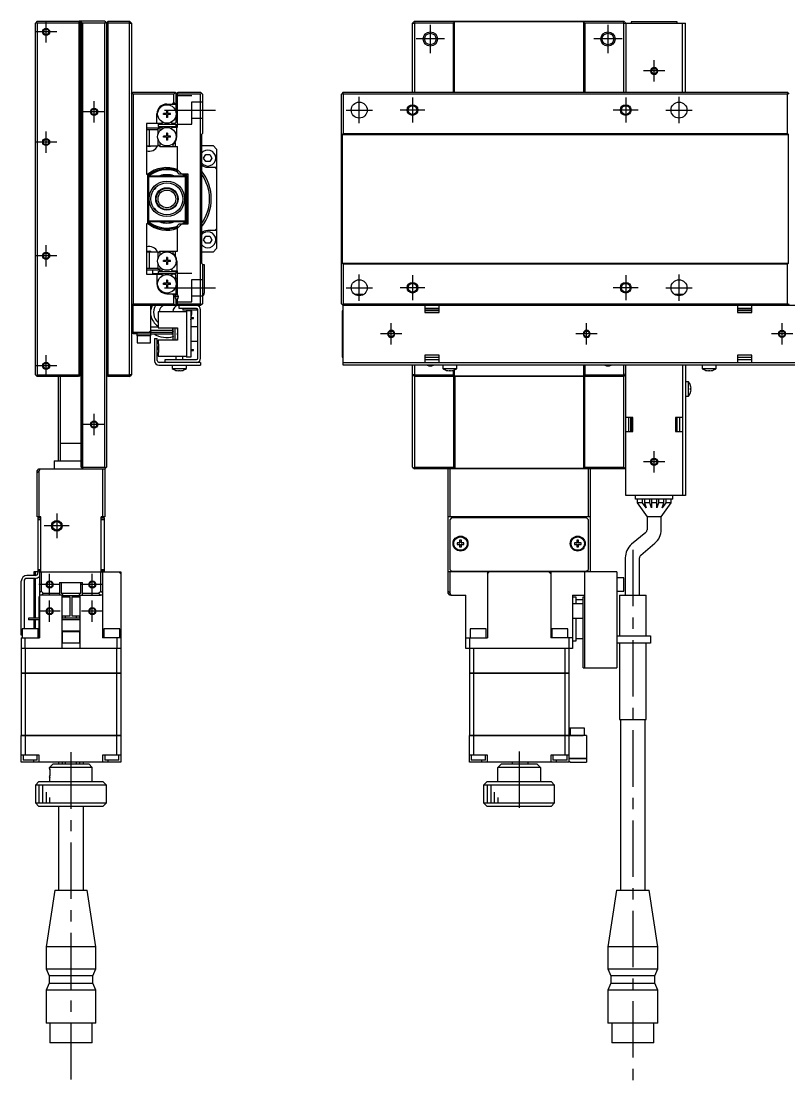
# Model space of a CAD drawing. Extents: x 0 to 793, y -8 to 461.
# Drawn here: x 408.1 to 624.2, y 79.2 to 378 of the extents above; entities that cross this region are included whole.
import ezdxf

# ---------------------------------------------------------------- set-up
doc = ezdxf.new("R2010")
doc.units = 0
doc.header["$LTSCALE"] = 0.5
doc.linetypes.add('CENTER', pattern=[50.8, 31.75, -6.35, 6.35, -6.35])
doc.linetypes.add('DASHED', pattern=[19.05, 12.7, -6.35])
for name, color, linetype in [('MSM_CENTER', 1, 'CENTER'), ('MSM_CONTINUOUS', 7, 'CONTINUOUS'), ('MSM_DASHED', 4, 'DASHED'), ('MSM_NARROW', 5, 'CONTINUOUS')]:
    doc.layers.add(name, color=color, linetype=linetype)

msp = doc.modelspace()

# ---------------------------------------------------------------- linework, layer by layer
at = {"layer": 'MSM_CENTER'}
for p, q in [((415.11, 372), (415.11, 378)), ((523.26, 377), (523.26, 369)), ((573.26, 377), (573.26, 369)), ((418.11, 375), (412.11, 375)), ((527.26, 373), (519.26, 373)), ((577.26, 373), (569.26, 373)), ((586.26, 361), (586.26, 367)), ((589.26, 364), (583.26, 364)), ((503.26, 349.3), (503.26, 356.7)), ((518.26, 356.5), (518.26, 349.5)), ((578.26, 356.5), (578.26, 349.5)), ((593.26, 349.3), (593.26, 356.7)), ((428.61, 349.5), (428.61, 355.5)), ((448.47, 353), (462.79, 353)), ((499.56, 353), (506.96, 353)), ((521.76, 353), (514.76, 353)), ((581.76, 353), (574.76, 353)), ((589.56, 353), (596.96, 353)), ((431.61, 352.5), (425.61, 352.5)), ((415.11, 341), (415.11, 347)), ((418.11, 344), (412.11, 344)), ((415.11, 309), (415.11, 315)), ((418.11, 312), (412.11, 312)), ((503.26, 299.3), (503.26, 306.7)), ((518.26, 306.5), (518.26, 299.5)), ((578.26, 306.5), (578.26, 299.5)), ((593.26, 299.3), (593.26, 306.7)), ((448.47, 303), (462.79, 303)), ((499.56, 303), (506.96, 303)), ((521.76, 303), (514.76, 303)), ((581.76, 303), (574.76, 303)), ((589.56, 303), (596.96, 303)), ((512.26, 287), (512.26, 293)), ((567.26, 287), (567.26, 293)), ((622.26, 287), (622.26, 293)), ((515.26, 290), (509.26, 290)), ((570.26, 290), (564.26, 290)), ((625.26, 290), (619.26, 290)), ((415.11, 278), (415.11, 284)), ((418.11, 281), (412.11, 281)), ((428.61, 261.5), (428.61, 267.5)), ((431.61, 264.5), (425.61, 264.5)), ((586.26, 251), (586.26, 257)), ((589.26, 254), (583.26, 254)), ((418.11, 239.5), (418.11, 232.5)), ((421.61, 236), (414.61, 236)), ((580.26, 229.25), (580.26, 79.25)), ((416.11, 216.5), (416.11, 222.5)), ((428.11, 216.5), (428.11, 222.5)), ((419.11, 219.5), (413.11, 219.5)), ((431.11, 219.5), (425.11, 219.5)), ((416.11, 209), (416.11, 215)), ((428.11, 209), (428.11, 215)), ((419.11, 212), (413.11, 212)), ((431.11, 212), (425.11, 212)), ((422.11, 172.25), (422.11, 79.25)), ((548.26, 172.5), (548.26, 154.5))]:
    msp.add_line(p, q, dxfattribs=at)
at = {"layer": 'MSM_CONTINUOUS'}
for p, q in [((412.61, 378), (412.11, 377.5)), ((412.11, 278.5), (412.11, 377.5)), ((412.61, 377.5), (412.36, 377.75)), ((412.61, 378), (424.11, 378)), ((412.61, 377.5), (412.61, 278.5)), ((424.41, 377.5), (412.61, 377.5)), ((424.11, 378), (424.51, 377.6)), ((424.21, 377.9), (424.41, 377.9)), ((424.31, 377.9), (424.41, 378)), ((431.61, 378), (424.41, 378)), ((424.51, 377.6), (424.41, 377.5)), ((424.41, 278.5), (424.41, 377.5)), ((424.51, 377.6), (424.61, 377.5)), ((424.61, 377.5), (424.61, 278.5)), ((424.61, 376.6), (424.91, 376.6)), ((424.71, 376.9), (424.71, 377.6)), ((424.91, 376.6), (424.91, 378)), ((425.11, 252.4), (425.11, 378)), ((425.31, 377.5), (425.11, 377.7)), ((425.31, 377.5), (425.31, 252.5)), ((431.61, 377.5), (425.31, 377.5)), ((431.61, 378), (432.11, 377.5)), ((431.86, 377.75), (431.61, 377.5)), ((431.61, 252.5), (431.61, 377.5)), ((432.61, 378), (432.11, 377.5)), ((438.61, 377.5), (432.11, 377.5)), ((432.11, 377.5), (432.11, 252.5)), ((432.61, 278), (432.61, 378)), ((432.61, 378), (438.61, 378)), ((438.61, 278), (438.61, 378)), ((439.11, 377.5), (438.61, 378)), ((439.11, 377.29), (438.61, 377.5)), ((439.11, 377.5), (439.11, 278.5)), ((518.26, 377.5), (518.76, 378)), ((518.26, 358), (518.26, 377.5)), ((518.76, 377.29), (518.26, 377.5)), ((518.96, 377.5), (518.76, 378)), ((518.76, 378), (577.76, 378)), ((518.96, 377.5), (518.76, 377.29)), ((518.76, 377.29), (518.76, 358)), ((529.81, 377.5), (518.96, 377.5)), ((529.81, 377.5), (530.11, 377.8)), ((529.81, 358), (529.81, 377.5)), ((530.11, 358), (530.11, 377.8)), ((566.41, 377.8), (530.11, 377.8)), ((566.41, 377.8), (566.41, 358)), ((566.41, 377.8), (566.71, 377.5)), ((566.71, 377.5), (566.71, 358)), ((577.55, 377.5), (566.71, 377.5)), ((577.76, 378), (577.55, 377.5)), ((577.76, 377.29), (577.55, 377.5)), ((577.76, 378), (578.26, 377.5)), ((578.26, 377.5), (577.76, 377.29)), ((577.76, 358), (577.76, 377.29)), ((578.26, 377.5), (578.26, 358)), ((578.26, 377.5), (595.06, 377.5)), ((579.76, 377.8), (579.76, 377.5)), ((592.76, 377.8), (579.76, 377.8)), ((592.76, 377.5), (592.76, 377.8)), ((594.26, 358), (594.26, 377.5)), ((595.06, 358), (595.06, 377.5)), ((439.11, 357.5), (439.61, 358)), ((439.61, 357.5), (439.36, 357.75)), ((439.61, 358), (451.41, 358)), ((439.61, 357.5), (439.61, 298.5)), ((451.11, 357.5), (439.61, 357.5)), ((451.51, 357.9), (451.11, 357.5)), ((451.11, 355.2), (451.11, 357.5)), ((451.41, 358), (451.61, 357.8)), ((451.61, 357.8), (451.61, 352.61)), ((452.11, 357.8), (452.31, 358)), ((452.11, 348.2), (452.11, 357.8)), ((458.61, 357.5), (452.11, 357.5)), ((452.31, 358), (458.61, 358)), ((458.61, 358), (459.11, 357.5)), ((458.86, 357.75), (458.61, 357.5)), ((458.61, 298.5), (458.61, 357.5)), ((459.11, 357.5), (459.11, 346.4)), ((498.76, 358), (498.26, 357.5)), ((498.26, 298.5), (498.26, 357.5)), ((498.51, 357.75), (498.76, 357.5)), ((498.76, 358), (623.76, 358)), ((623.76, 357.5), (498.76, 357.5)), ((498.76, 357.5), (498.76, 346.4)), ((624.26, 357.5), (623.76, 358)), ((623.76, 357.5), (624.01, 357.75)), ((623.76, 346.4), (623.76, 357.5)), ((449.25, 352.9), (448.96, 352.9)), ((448.96, 352.9), (448.96, 352.1)), ((449.11, 354.7), (451.61, 354.7)), ((449.25, 352.9), (449.25, 352.1)), ((451.11, 355.2), (450.61, 354.7)), ((451.46, 354.7), (451.11, 355.2)), ((446.31, 349.2), (446.31, 351.9)), ((447.78, 349.58), (447.56, 349.2)), ((448.9, 352.04), (448.11, 352.04)), ((448.11, 351.75), (448.11, 352.04)), ((448.9, 351.75), (448.11, 351.75)), ((448.64, 352.04), (448.64, 351.75)), ((449.25, 352.37), (448.96, 352.37)), ((448.96, 351.69), (448.96, 350.9)), ((448.96, 351.43), (449.25, 351.43)), ((449.25, 350.9), (448.96, 350.9)), ((449.25, 351.69), (449.25, 350.9)), ((450.11, 352.04), (449.31, 352.04)), ((450.11, 351.75), (449.31, 351.75)), ((449.58, 352.04), (449.58, 351.75)), ((450.11, 351.75), (450.11, 352.04)), ((451.61, 351.19), (451.61, 349.5)), ((447.56, 349.2), (443.41, 349.2)), ((443.41, 349.2), (443.41, 335)), ((443.41, 348), (446.91, 348)), ((446.61, 347.45), (443.41, 347.45)), ((444.11, 347.45), (444.11, 342.95)), ((446.61, 349), (446.61, 348.4)), ((446.61, 349), (451.61, 349)), ((446.61, 348.4), (451.61, 348.4)), ((447.11, 348.2), (446.61, 347.7)), ((446.61, 346.21), (446.61, 347.7)), ((447.11, 348.2), (447.11, 347.16)), ((447.11, 348.2), (447.56, 348.2)), ((447.56, 348.2), (447.64, 348.06)), ((447.67, 348), (447.68, 348)), ((450.44, 347.82), (450.65, 348.2)), ((450.53, 348), (450.54, 348)), ((450.65, 349.2), (450.57, 349.34)), ((451.31, 349.2), (450.65, 349.2)), ((450.65, 348.2), (452.11, 348.2)), ((451.31, 349.2), (451.61, 349.5)), ((451.61, 349), (451.61, 348.4)), ((451.91, 345.5), (451.91, 348.2)), ((446.61, 342.95), (446.61, 344.79)), ((447.11, 343.84), (447.11, 342.7)), ((448.9, 345.64), (448.11, 345.64)), ((448.11, 345.35), (448.11, 345.64)), ((448.9, 345.35), (448.11, 345.35)), ((448.64, 345.64), (448.64, 345.35)), ((449.25, 346.5), (448.96, 346.5)), ((448.96, 346.5), (448.96, 345.7)), ((449.25, 345.97), (448.96, 345.97)), ((448.96, 345.29), (448.96, 344.5)), ((448.96, 345.03), (449.25, 345.03)), ((449.25, 344.5), (448.96, 344.5)), ((449.25, 346.5), (449.25, 345.7)), ((449.25, 345.29), (449.25, 344.5)), ((450.11, 345.64), (449.31, 345.64)), ((450.11, 345.35), (449.31, 345.35)), ((449.58, 345.64), (449.58, 345.35)), ((450.11, 345.35), (450.11, 345.64)), ((451.41, 343.9), (451.41, 342.7)), ((458.81, 346.1), (459.11, 346.4)), ((458.81, 346.1), (458.81, 309.9)), ((498.46, 346.1), (498.76, 346.4)), ((498.46, 346.1), (624.06, 346.1)), ((498.46, 346.1), (498.46, 309.9)), ((498.76, 346.4), (623.76, 346.4)), ((623.76, 346.4), (624.06, 346.1)), ((624.06, 309.9), (624.06, 346.1)), ((443.41, 342.95), (446.61, 342.95)), ((446.61, 343.2), (447.11, 342.7)), ((447.11, 342.7), (452.11, 342.7)), ((450.91, 342.7), (450.91, 343.36)), ((452.11, 335.5), (452.11, 342.7)), ((458.81, 343), (462.11, 343)), ((463.11, 342), (462.11, 343)), ((463.11, 342), (463.11, 314)), ((459.45, 339.5), (460.03, 340.5)), ((460.03, 338.5), (459.45, 339.5)), ((460.03, 340.5), (461.19, 340.5)), ((461.19, 338.5), (460.03, 338.5)), ((461.19, 340.5), (461.76, 339.5)), ((461.76, 339.5), (461.19, 338.5)), ((443.41, 335), (443.61, 335)), ((443.61, 335), (443.61, 321)), ((452.11, 336.21), (453.32, 335)), ((452.61, 335), (452.11, 335.5)), ((455.11, 335), (452.61, 335)), ((455.11, 321), (455.11, 335)), ((460.61, 336.9), (463.11, 336.9)), ((462.61, 336.9), (463.11, 336.4)), ((443.61, 333.7), (443.91, 334)), ((444.11, 334.2), (443.91, 334)), ((443.91, 334), (443.91, 322)), ((444.11, 334.2), (444.41, 334.5)), ((454.11, 334.2), (444.11, 334.2)), ((444.41, 334.5), (453.81, 334.5)), ((453.81, 334.5), (454.11, 334.2)), ((454.31, 334), (454.11, 334.2)), ((454.31, 322), (454.31, 334)), ((454.31, 334), (454.61, 333.7)), ((454.61, 333.7), (454.61, 322.3)), ((445.55, 330.75), (445.68, 330.75)), ((445.68, 330.75), (445.91, 330.97)), ((445.68, 330.75), (445.68, 330.92)), ((445.91, 331.16), (445.91, 330.97)), ((445.68, 325.25), (445.55, 325.25)), ((445.68, 325.08), (445.68, 325.25)), ((445.91, 325.02), (445.68, 325.25)), ((445.91, 325.02), (445.91, 324.84)), ((443.61, 321), (443.41, 321)), ((443.41, 321), (443.41, 306.8)), ((443.91, 322), (443.61, 322.3)), ((443.91, 322), (444.11, 321.8)), ((444.11, 321.8), (454.11, 321.8)), ((444.41, 321.5), (444.11, 321.8)), ((453.81, 321.5), (444.41, 321.5)), ((453.32, 321), (452.11, 319.79)), ((452.11, 320.5), (452.61, 321)), ((452.11, 313.3), (452.11, 320.5)), ((452.61, 321), (455.11, 321)), ((454.11, 321.8), (453.81, 321.5)), ((454.11, 321.8), (454.31, 322)), ((454.61, 322.3), (454.31, 322)), ((459.45, 316.5), (460.03, 317.5)), ((460.03, 317.5), (461.19, 317.5)), ((463.11, 319.1), (460.61, 319.1)), ((461.19, 317.5), (461.76, 316.5)), ((463.11, 319.6), (462.61, 319.1)), ((460.03, 315.5), (459.45, 316.5)), ((461.19, 315.5), (460.03, 315.5)), ((461.76, 316.5), (461.19, 315.5)), ((462.11, 313), (463.11, 314)), ((446.61, 313.05), (443.41, 313.05)), ((444.11, 313.05), (444.11, 308.55)), ((447.11, 313.3), (446.61, 312.8)), ((446.61, 311.21), (446.61, 313.05)), ((447.11, 313.3), (447.11, 312.16)), ((447.11, 313.3), (452.11, 313.3)), ((449.25, 311.5), (448.96, 311.5)), ((448.96, 311.5), (448.96, 310.7)), ((449.25, 310.97), (448.96, 310.97)), ((449.25, 311.5), (449.25, 310.7)), ((450.91, 312.64), (450.91, 313.3)), ((451.41, 313.3), (451.41, 312.1)), ((462.11, 313), (458.81, 313)), ((443.41, 308.55), (446.61, 308.55)), ((443.41, 308), (446.91, 308)), ((445.11, 306.8), (445.11, 308)), ((446.61, 308.3), (446.61, 309.79)), ((446.61, 308.3), (447.11, 307.8)), ((447.11, 308.84), (447.11, 307.8)), ((447.11, 307.8), (447.11, 307.6)), ((447.11, 307.8), (447.56, 307.8)), ((447.64, 307.94), (447.56, 307.8)), ((447.67, 308), (447.68, 308)), ((448.9, 310.64), (448.11, 310.64)), ((448.11, 310.35), (448.11, 310.64)), ((448.9, 310.35), (448.11, 310.35)), ((448.64, 310.64), (448.64, 310.35)), ((448.96, 310.29), (448.96, 309.5)), ((448.96, 310.03), (449.25, 310.03)), ((449.25, 309.5), (448.96, 309.5)), ((449.25, 310.29), (449.25, 309.5)), ((450.11, 310.64), (449.31, 310.64)), ((450.11, 310.35), (449.31, 310.35)), ((449.58, 310.64), (449.58, 310.35)), ((450.11, 310.35), (450.11, 310.64)), ((450.65, 307.8), (450.44, 308.18)), ((450.53, 308), (450.53, 308)), ((450.53, 308), (450.54, 308)), ((450.65, 307.8), (452.11, 307.8)), ((451.03, 307.6), (451.03, 307.8)), ((451.91, 310.5), (451.91, 307.8)), ((452.11, 301.06), (452.11, 307.8)), ((459.11, 309.6), (458.81, 309.9)), ((459.11, 309.6), (459.11, 298.5)), ((459.11, 309.5), (459.61, 309.5)), ((459.61, 309.5), (459.61, 301.5)), ((498.46, 309.9), (624.06, 309.9)), ((498.76, 309.6), (498.46, 309.9)), ((498.76, 309.6), (498.76, 298.5)), ((623.76, 309.6), (498.76, 309.6)), ((624.06, 309.9), (623.76, 309.6)), ((623.76, 298.5), (623.76, 309.6)), ((443.41, 306.8), (447.56, 306.8)), ((446.68, 306.92), (445.11, 306.92)), ((446.31, 306.8), (446.31, 304.1)), ((446.61, 307.6), (446.61, 307)), ((446.61, 307.6), (451.61, 307.6)), ((446.61, 307), (451.61, 307)), ((446.81, 307), (446.75, 306.95)), ((447.56, 306.8), (447.78, 306.42)), ((449.25, 305.1), (448.96, 305.1)), ((448.96, 305.1), (448.96, 304.3)), ((449.25, 305.1), (449.25, 304.3)), ((450.53, 306.6), (450.53, 306.58)), ((450.57, 306.66), (450.65, 306.8)), ((451.31, 306.8), (450.65, 306.8)), ((451.03, 306.8), (451.03, 307)), ((451.61, 306.5), (451.31, 306.8)), ((451.61, 307.6), (451.61, 307)), ((451.61, 304.81), (451.61, 306.5)), ((452.11, 305.6), (451.61, 305.6)), ((452.11, 305.1), (451.61, 305.1)), ((448.9, 304.24), (448.11, 304.24)), ((448.11, 303.95), (448.11, 304.24)), ((448.9, 303.95), (448.11, 303.95)), ((448.64, 304.24), (448.64, 303.95)), ((449.25, 304.57), (448.96, 304.57)), ((448.96, 303.89), (448.96, 303.1)), ((448.96, 303.63), (449.25, 303.63)), ((449.25, 303.1), (448.96, 303.1)), ((449.25, 303.89), (449.25, 303.1)), ((450.11, 304.24), (449.31, 304.24)), ((450.11, 303.95), (449.31, 303.95)), ((449.58, 304.24), (449.58, 303.95)), ((450.11, 303.95), (450.11, 304.24)), ((451.61, 303.39), (451.61, 301.06)), ((452.11, 302), (451.61, 302)), ((449.11, 301.3), (451.61, 301.3)), ((450.61, 301.3), (451.11, 300.8)), ((451.11, 300.8), (451.46, 301.3)), ((451.11, 298.5), (451.11, 300.8)), ((451.36, 300.5), (452.35, 300.5)), ((451.56, 301), (452.16, 301)), ((451.61, 299.74), (451.61, 298.2)), ((452.11, 298.2), (452.11, 299.74)), ((504.4, 301.06), (502.12, 301.06)), ((594.4, 301.06), (592.12, 301.06)), ((439.61, 298), (439.11, 298.5)), ((439.36, 298.25), (439.61, 298.5)), ((439.61, 298.5), (451.11, 298.5)), ((439.61, 290), (439.61, 298)), ((451.41, 298), (439.61, 298)), ((444.61, 289.5), (444.61, 298)), ((454.61, 296.25), (446.61, 296.25)), ((446.61, 296.25), (446.61, 291.75)), ((451.11, 298.5), (451.51, 298.1)), ((451.51, 298.1), (451.41, 298)), ((451.51, 298.1), (451.61, 298.2)), ((452.18, 298.13), (451.54, 298.13)), ((452.11, 298.5), (458.61, 298.5)), ((452.31, 298), (452.11, 298.2)), ((458.61, 298), (452.31, 298)), ((452.61, 297.2), (452.61, 298)), ((457.41, 297.2), (452.61, 297.2)), ((453.61, 297.2), (453.61, 296.7)), ((457.61, 296.7), (453.61, 296.7)), ((455.81, 296.5), (454.61, 296.5)), ((454.61, 296.5), (454.61, 283.5)), ((455.81, 296.5), (455.81, 283.5)), ((457.61, 296.7), (457.61, 297.15)), ((457.81, 283.2), (457.81, 296.8)), ((458.61, 298.5), (458.86, 298.25)), ((459.11, 298.5), (458.61, 298)), ((458.61, 283.2), (458.61, 296.8)), ((498.26, 298.5), (498.76, 298)), ((498.76, 296.5), (498.46, 296.5)), ((498.46, 296.5), (498.46, 283.5)), ((498.76, 298.5), (498.51, 298.25)), ((498.76, 298.5), (623.76, 298.5)), ((498.76, 281.2), (498.76, 298)), ((631.76, 298), (498.76, 298)), ((521.76, 298), (521.76, 296)), ((525.76, 297.2), (521.76, 297.2)), ((525.76, 296.7), (521.76, 296.7)), ((525.76, 296.5), (521.76, 296.5)), ((521.76, 296), (525.76, 296)), ((525.76, 296), (525.76, 298)), ((609.76, 298), (609.76, 296)), ((613.76, 297.2), (609.76, 297.2)), ((613.76, 296.7), (609.76, 296.7)), ((613.76, 296.5), (609.76, 296.5)), ((609.76, 296), (613.76, 296)), ((613.76, 296), (613.76, 298)), ((624.01, 298.25), (623.76, 298.5)), ((623.76, 298), (624.26, 298.5)), ((455.81, 294.62), (456.61, 294.62)), ((455.81, 294.37), (456.61, 294.37)), ((456.61, 294.37), (456.61, 294.62)), ((439.61, 290.5), (450.61, 290.5)), ((440.61, 290), (439.61, 290)), ((440.61, 290.5), (440.61, 289.5)), ((440.61, 290), (450.61, 290)), ((444.61, 291), (444.11, 290.5)), ((444.61, 292), (446.61, 292)), ((450.76, 291), (444.61, 291)), ((446.61, 291.75), (452.11, 291.75)), ((450.61, 290.5), (450.61, 290)), ((450.76, 290), (450.76, 291.75)), ((450.91, 288.25), (450.91, 291.75)), ((451.41, 288.25), (451.41, 291.75)), ((452.11, 291.75), (452.11, 288.25)), ((457.81, 292), (455.81, 292)), ((444.61, 289.5), (440.61, 289.5)), ((440.71, 289.5), (440.71, 287.5)), ((440.71, 287.5), (444.51, 287.5)), ((444.51, 287.5), (444.51, 289.5)), ((445.61, 288.7), (446.41, 288.7)), ((445.61, 288.7), (445.61, 282.4)), ((446.41, 282.5), (446.41, 288.7)), ((452.11, 288.25), (446.61, 288.25)), ((446.61, 288.25), (446.61, 287.25)), ((446.61, 287.25), (446.71, 287.25)), ((446.71, 287.25), (446.71, 284.75)), ((455.81, 288), (457.81, 288)), ((446.61, 286.45), (446.61, 285.55)), ((446.71, 286.45), (446.61, 286.45)), ((446.71, 286.07), (446.61, 286.07)), ((446.71, 285.92), (446.61, 285.92)), ((446.71, 285.55), (446.61, 285.55)), ((446.61, 284.75), (446.71, 284.75)), ((446.61, 284.75), (446.61, 283.75)), ((455.81, 285.62), (456.61, 285.62)), ((455.81, 285.37), (456.61, 285.37)), ((456.61, 285.37), (456.61, 285.62)), ((525.76, 284), (521.76, 284)), ((521.76, 284), (521.76, 282)), ((525.76, 282), (525.76, 284)), ((613.76, 284), (609.76, 284)), ((609.76, 284), (609.76, 282)), ((613.76, 282), (613.76, 284)), ((446.61, 283.75), (454.61, 283.75)), ((446.81, 281.2), (458.61, 281.2)), ((458.61, 282), (446.91, 282)), ((448.61, 282), (448.61, 282.8)), ((448.61, 282.8), (457.41, 282.8)), ((450.61, 281.2), (450.61, 280.3)), ((451.61, 283.75), (451.61, 282.8)), ((453.61, 282.8), (453.61, 283.75)), ((455.81, 283.5), (454.61, 283.5)), ((454.61, 280.3), (454.61, 281.2)), ((458.61, 282), (458.61, 281.2)), ((498.46, 283.5), (498.76, 283.5)), ((498.76, 282), (631.76, 282)), ((631.76, 281.2), (498.76, 281.2)), ((518.26, 252.5), (518.26, 281.2)), ((518.76, 281.2), (518.76, 278.71)), ((521.76, 283.5), (525.76, 283.5)), ((521.76, 282.8), (525.76, 282.8)), ((526.76, 281.2), (526.76, 280.3)), ((530.76, 280.3), (530.76, 281.2)), ((566.41, 281.2), (566.41, 278.2)), ((566.71, 281.2), (566.71, 278.5)), ((577.76, 278.71), (577.76, 281.2)), ((578.26, 244.5), (578.26, 281.2)), ((594.26, 281.2), (594.26, 244.5)), ((595.06, 281.2), (595.06, 244.5)), ((599.76, 281.2), (599.76, 280.3)), ((603.76, 280.3), (603.76, 281.2)), ((609.76, 283.5), (613.76, 283.5)), ((609.76, 282.8), (613.76, 282.8)), ((412.11, 278.5), (412.61, 278)), ((412.36, 278.25), (412.61, 278.5)), ((412.61, 278.5), (424.41, 278.5)), ((424.11, 278), (412.61, 278)), ((418.61, 254.3), (418.61, 278)), ((419.11, 278), (419.11, 254.3)), ((424.51, 278.4), (424.11, 278)), ((424.41, 278.1), (424.21, 278.1)), ((424.41, 278.5), (424.51, 278.4)), ((424.61, 278.5), (424.51, 278.4)), ((424.61, 279.4), (425.01, 279.4)), ((424.71, 278.4), (424.71, 279.1)), ((425.01, 252.5), (425.01, 279.4)), ((432.11, 278.5), (438.61, 278.5)), ((432.11, 278.5), (432.61, 278)), ((438.61, 278), (432.61, 278)), ((438.61, 278.5), (439.11, 278.71)), ((438.61, 278), (439.11, 278.5)), ((450.61, 280.3), (454.61, 280.3)), ((451.66, 279.74), (451.68, 279.74)), ((452.41, 279.74), (452.81, 279.74)), ((452.41, 279.61), (452.41, 279.74)), ((452.81, 279.74), (452.81, 279.61)), ((453.54, 279.74), (453.56, 279.74)), ((518.26, 278.5), (518.76, 278.71)), ((518.76, 278), (518.26, 278.5)), ((518.76, 278.71), (518.96, 278.5)), ((518.76, 278), (518.96, 278.5)), ((577.76, 278), (518.76, 278)), ((518.76, 278), (518.76, 252.5)), ((518.96, 278.5), (529.81, 278.5)), ((526.76, 280.3), (530.76, 280.3)), ((527.81, 279.74), (527.83, 279.74)), ((528.56, 279.74), (528.96, 279.74)), ((528.56, 279.61), (528.56, 279.74)), ((528.96, 279.74), (528.96, 279.61)), ((529.69, 279.74), (529.71, 279.74)), ((529.81, 278.5), (529.81, 279.78)), ((530.11, 278.2), (529.81, 278.5)), ((529.86, 252.5), (529.86, 278)), ((530.11, 278.2), (530.11, 279.9)), ((530.11, 278.2), (566.41, 278.2)), ((530.16, 278), (530.16, 252.2)), ((566.36, 278), (566.36, 252.2)), ((566.71, 278.5), (566.41, 278.2)), ((566.66, 278), (566.66, 252.5)), ((566.71, 278.5), (577.55, 278.5)), ((577.55, 278.5), (577.76, 278.71)), ((577.55, 278.5), (577.76, 278)), ((578.26, 278.5), (577.76, 278.71)), ((578.26, 278.5), (577.76, 278)), ((577.76, 252.5), (577.76, 278)), ((599.76, 280.3), (603.76, 280.3)), ((600.81, 279.74), (600.83, 279.74)), ((601.56, 279.74), (601.96, 279.74)), ((601.56, 279.61), (601.56, 279.74)), ((601.96, 279.74), (601.96, 279.61)), ((602.69, 279.74), (602.71, 279.74)), ((595.96, 276.5), (595.06, 276.5)), ((595.96, 272.5), (595.96, 276.5)), ((596.51, 275.43), (596.51, 275.45)), ((595.06, 272.5), (595.96, 272.5)), ((596.51, 274.7), (596.64, 274.7)), ((596.51, 274.3), (596.51, 274.7)), ((596.64, 274.3), (596.51, 274.3)), ((596.51, 273.55), (596.51, 273.57)), ((580.26, 266.5), (578.26, 266.5)), ((579.06, 266.5), (579.06, 262.5)), ((579.56, 266.5), (579.56, 262.5)), ((579.76, 266.5), (579.76, 262.5)), ((580.26, 262.5), (580.26, 266.5)), ((594.26, 266.5), (592.26, 266.5)), ((592.26, 266.5), (592.26, 262.5)), ((592.76, 262.5), (592.76, 266.5)), ((593.46, 262.5), (593.46, 266.5)), ((578.26, 262.5), (580.26, 262.5)), ((592.26, 262.5), (594.26, 262.5)), ((419.11, 259.3), (425.01, 259.3)), ((417.36, 254.3), (425.01, 254.3)), ((417.36, 254.3), (417.36, 252)), ((412.61, 251.5), (413.11, 252)), ((412.61, 238.5), (412.61, 251.5)), ((413.11, 251.39), (412.61, 250.89)), ((413.41, 252), (413.11, 251.39)), ((413.11, 252), (431.61, 252)), ((413.11, 251.39), (413.11, 238.5)), ((425.01, 252.5), (425.16, 252.35)), ((425.16, 252.35), (425.31, 252.5)), ((425.16, 252.35), (425.51, 252)), ((425.31, 252.5), (431.61, 252.5)), ((431.11, 238.5), (431.11, 252)), ((431.61, 252.5), (431.86, 252.25)), ((432.11, 252.5), (431.61, 252)), ((431.61, 252), (431.61, 238.5)), ((518.26, 252.5), (518.76, 252)), ((518.51, 252.25), (518.76, 252.5)), ((518.76, 252.5), (529.86, 252.5)), ((577.76, 252), (518.76, 252)), ((528.26, 217), (528.26, 252)), ((528.76, 252), (528.76, 238.5)), ((530.16, 252.2), (529.86, 252.5)), ((530.16, 252.2), (566.36, 252.2)), ((566.66, 252.5), (566.36, 252.2)), ((566.66, 252.5), (577.76, 252.5)), ((567.76, 238.5), (567.76, 252)), ((568.26, 252), (568.26, 223)), ((577.76, 252.5), (578.01, 252.25)), ((577.76, 252), (578.26, 252.5)), ((595.06, 244.5), (578.26, 244.5)), ((581.01, 243.5), (581.01, 244.5)), ((591.51, 243.5), (581.01, 243.5)), ((581.51, 243.5), (581.51, 242.5)), ((583.01, 242.5), (581.51, 242.5)), ((581.51, 242.5), (584.26, 238.5)), ((583.01, 242.5), (583.01, 243.5)), ((584.01, 241.05), (583.01, 242.5)), ((583.51, 243.5), (583.51, 242.5)), ((585.01, 242.5), (583.51, 242.5)), ((583.51, 242.5), (584.01, 241.05)), ((585.01, 242.5), (585.01, 243.5)), ((585.51, 241.05), (585.01, 242.5)), ((585.51, 243.5), (585.51, 241.05)), ((587.01, 242.5), (585.51, 242.5)), ((587.01, 241.05), (587.01, 243.5)), ((587.51, 242.5), (587.01, 241.05)), ((587.51, 243.5), (587.51, 242.5)), ((589.01, 242.5), (587.51, 242.5)), ((588.26, 238.5), (591.01, 242.5)), ((588.51, 241.05), (589.01, 242.5)), ((589.51, 242.5), (588.51, 241.05)), ((589.01, 242.5), (589.01, 243.5)), ((589.51, 243.5), (589.51, 242.5)), ((591.01, 242.5), (589.51, 242.5)), ((591.01, 242.5), (591.01, 243.5)), ((591.51, 243.5), (591.51, 244.5)), ((413.61, 238.5), (412.61, 238.5)), ((412.81, 238.2), (413.61, 238.2)), ((412.81, 238.2), (412.81, 222.8)), ((413.61, 237.7), (412.81, 237.7)), ((413.61, 223), (413.61, 238.5)), ((431.61, 238.5), (430.61, 238.5)), ((430.61, 223), (430.61, 238.5)), ((430.61, 238.2), (431.41, 238.2)), ((431.41, 237.7), (430.61, 237.7)), ((431.41, 238.2), (431.41, 223.2)), ((568.26, 238.5), (528.26, 238.5)), ((529.26, 238.2), (528.76, 237.7)), ((528.76, 237.7), (528.76, 223.7)), ((567.26, 238.2), (529.26, 238.2)), ((534.01, 238.5), (534.01, 238.2)), ((534.51, 238.5), (534.51, 238.2)), ((540.01, 238.2), (540.01, 238.5)), ((543.46, 238.5), (543.26, 238.3)), ((553.26, 238.3), (543.26, 238.3)), ((543.26, 238.3), (543.26, 238.2)), ((553.26, 238.3), (553.06, 238.5)), ((553.26, 238.2), (553.26, 238.3)), ((556.51, 238.5), (556.51, 238.2)), ((562.01, 238.2), (562.01, 238.5)), ((562.51, 238.2), (562.51, 238.5)), ((567.76, 237.7), (567.26, 238.2)), ((567.76, 223.7), (567.76, 237.7)), ((588.26, 238.5), (584.26, 238.5)), ((584.26, 238.5), (584.26, 234.9)), ((588.26, 234.9), (588.26, 238.5)), ((583.9, 234.13), (579.92, 230.79)), ((531.52, 231.24), (530.84, 231.24)), ((530.84, 230.76), (531.52, 230.76)), ((531.52, 231.92), (531.52, 231.24)), ((531.52, 230.76), (531.52, 230.08)), ((532, 231.24), (532, 231.92)), ((532.68, 231.24), (532, 231.24)), ((532, 230.76), (532.68, 230.76)), ((532, 230.08), (532, 230.76)), ((564.52, 231.24), (563.84, 231.24)), ((563.84, 230.76), (564.52, 230.76)), ((564.52, 231.92), (564.52, 231.24)), ((564.52, 230.76), (564.52, 230.08)), ((565, 231.24), (565, 231.92)), ((565.68, 231.24), (565, 231.24)), ((565, 230.76), (565.68, 230.76)), ((565, 230.08), (565, 230.76)), ((582.49, 227.72), (586.47, 231.07)), ((578.13, 226.96), (578.13, 216.5)), ((582.13, 216.5), (582.13, 226.96)), ((412.01, 222), (409.71, 222)), ((412.01, 221.2), (409.71, 221.2)), ((411.61, 223), (411.61, 222)), ((412.81, 223), (411.61, 223)), ((411.61, 221.2), (411.61, 210)), ((412.11, 222.01), (412.11, 223)), ((412.11, 210), (412.11, 221.2)), ((412.81, 223.7), (413.61, 223.7)), ((413.61, 223.2), (412.81, 223.2)), ((413.21, 223), (413.61, 223)), ((413.21, 223), (413.21, 204.5)), ((413.61, 223), (436.11, 223)), ((413.71, 223), (413.71, 217.61)), ((430.51, 217.61), (430.51, 223)), ((430.61, 223.7), (431.41, 223.7)), ((431.41, 223.2), (430.61, 223.2)), ((431.01, 223), (431.01, 216.5)), ((435.61, 223), (436.11, 222.5)), ((436.11, 223), (436.11, 194.51)), ((575.76, 223), (528.26, 223)), ((528.76, 223.7), (529.26, 223.2)), ((528.76, 223), (528.76, 217.11)), ((529.26, 223.2), (567.26, 223.2)), ((534.01, 223.2), (534.01, 223)), ((538.26, 223.2), (538.26, 223)), ((539.26, 223.2), (539.26, 223)), ((539.36, 223), (539.36, 204.5)), ((539.36, 222.5), (539.86, 223)), ((540.76, 223.2), (540.76, 223)), ((555.76, 223), (555.76, 223.2)), ((556.66, 223), (557.16, 222.5)), ((557.16, 223), (557.16, 204.5)), ((557.26, 223.2), (557.26, 223)), ((558.26, 223), (558.26, 223.2)), ((562.51, 223), (562.51, 223.2)), ((566.76, 196), (566.76, 223)), ((567.26, 223.2), (567.76, 223.7)), ((575.76, 223), (575.76, 196)), ((577.76, 221.4), (575.76, 221.4)), ((577.76, 217.6), (577.76, 221.4)), ((408.11, 205.2), (408.11, 220.4)), ((408.91, 220.4), (408.91, 207)), ((418.86, 220), (425.36, 220)), ((418.86, 220), (418.86, 216.5)), ((419.36, 220), (419.36, 217)), ((424.86, 217), (424.86, 220)), ((425.36, 216.5), (425.36, 220)), ((413.11, 216), (413.11, 210)), ((413.21, 216), (413.11, 216)), ((413.21, 217.11), (413.71, 217.61)), ((413.82, 216.5), (413.21, 216.5)), ((413.71, 217.61), (414.32, 217)), ((414.32, 217), (413.82, 216.5)), ((419.62, 216.5), (413.82, 216.5)), ((414.32, 217), (418.86, 217)), ((419.36, 217), (424.86, 217)), ((419.51, 216.5), (419.51, 201.5)), ((419.51, 216.4), (424.71, 216.4)), ((419.61, 216), (419.51, 216)), ((421.86, 215.9), (419.51, 215.9)), ((419.61, 216.4), (419.61, 215.9)), ((419.83, 217), (419.62, 216.5)), ((420.61, 215.9), (420.61, 216.4)), ((421.86, 210.7), (421.86, 215.9)), ((422.36, 215.9), (422.36, 210.7)), ((424.71, 215.9), (422.36, 215.9)), ((423.61, 216.4), (423.61, 215.9)), ((424.6, 216.5), (424.39, 217)), ((424.6, 216.5), (430.4, 216.5)), ((424.61, 215.9), (424.61, 216.4)), ((424.71, 216), (424.61, 216)), ((424.71, 201.5), (424.71, 216.5)), ((425.36, 217), (429.9, 217)), ((429.9, 217), (430.51, 217.61)), ((430.4, 216.5), (429.9, 217)), ((431.01, 216.5), (430.4, 216.5)), ((430.51, 217.61), (431.01, 217.11)), ((431.01, 216.5), (431.01, 204.5)), ((528.26, 217.61), (528.76, 217.11)), ((528.76, 216.5), (528.26, 217)), ((528.76, 217.11), (529.06, 216.5)), ((529.06, 216.5), (528.76, 216.5)), ((529.06, 216.5), (533.26, 216.5)), ((533.26, 201.5), (533.26, 216.5)), ((563.26, 216.5), (563.26, 201.5)), ((563.26, 216.5), (566.76, 216.5)), ((563.26, 216), (564.26, 216)), ((564.26, 216), (564.26, 214)), ((564.26, 215.25), (566.26, 215.25)), ((566.26, 196), (566.26, 216)), ((566.26, 216), (566.76, 216)), ((575.76, 217.6), (577.76, 217.6)), ((576.51, 216.5), (584.01, 216.5)), ((576.51, 216.5), (576.51, 205)), ((584.01, 205), (584.01, 216.5)), ((566.26, 214), (563.26, 214)), ((413.21, 210), (410.11, 210)), ((410.11, 210), (410.11, 209.5)), ((413.21, 209.5), (410.11, 209.5)), ((411.61, 209.5), (411.61, 207)), ((412.11, 207), (412.11, 209.5)), ((413.11, 209.5), (413.11, 204.5)), ((419.51, 210.7), (421.86, 210.7)), ((424.71, 210), (419.51, 210)), ((424.71, 209.5), (419.51, 209.5)), ((419.61, 210.7), (419.61, 210)), ((420.61, 210), (420.61, 210.7)), ((422.36, 210.7), (424.71, 210.7)), ((423.61, 210.7), (423.61, 210)), ((424.61, 210), (424.61, 210.7)), ((563.26, 210), (566.26, 210)), ((564.26, 210), (564.26, 203.5)), ((412.86, 207), (408.36, 207)), ((408.36, 207), (408.36, 204.5)), ((412.86, 204.5), (412.86, 207)), ((419.51, 206.4), (424.71, 206.4)), ((424.71, 206.2), (419.51, 206.2)), ((419.61, 206.2), (419.61, 203)), ((424.61, 203), (424.61, 206.2)), ((435.86, 207), (431.36, 207)), ((431.36, 207), (431.36, 204.5)), ((435.86, 204.5), (435.86, 207)), ((539.01, 207), (534.51, 207)), ((534.51, 207), (534.51, 204.5)), ((539.01, 204.5), (539.01, 207)), ((562.01, 207), (557.51, 207)), ((557.51, 207), (557.51, 204.5)), ((562.01, 204.5), (562.01, 207)), ((408.11, 205.7), (408.36, 205.7)), ((408.36, 205.2), (408.11, 205.2)), ((408.11, 204.5), (413.21, 204.5)), ((408.11, 204.5), (408.11, 194.51)), ((409.11, 204.5), (409.11, 201.5)), ((436.11, 204.5), (431.01, 204.5)), ((435.11, 201.5), (435.11, 204.5)), ((533.26, 204.5), (539.36, 204.5)), ((534.26, 204.5), (534.26, 194.51)), ((563.26, 204.5), (557.16, 204.5)), ((562.26, 204.5), (562.26, 194.51)), ((564.26, 203.5), (563.26, 203.5)), ((564.26, 204.25), (566.26, 204.25)), ((575.76, 205), (585.26, 205)), ((585.26, 205), (585.26, 203)), ((436.11, 201.5), (408.11, 201.5)), ((409.26, 201.5), (409.26, 194.51)), ((424.71, 203), (419.51, 203)), ((434.95, 201.5), (434.95, 194.51)), ((563.26, 201.5), (533.26, 201.5)), ((535.41, 201.5), (535.41, 194.51)), ((561.1, 201.5), (561.1, 194.51)), ((585.26, 203), (575.76, 203)), ((576.51, 203), (576.51, 181.5)), ((584.01, 181.5), (584.01, 203)), ((408.11, 194.51), (436.11, 194.51)), ((408.11, 194.5), (408.11, 177.01)), ((436.11, 194.5), (408.11, 194.5)), ((408.12, 194.5), (408.12, 194.51)), ((409.26, 194.5), (409.26, 177.01)), ((409.27, 194.5), (409.27, 194.51)), ((434.95, 194.5), (434.95, 194.51)), ((434.95, 194.5), (434.95, 177.01)), ((436.1, 194.5), (436.1, 194.51)), ((436.11, 194.5), (436.11, 177.01)), ((534.26, 194.51), (562.26, 194.51)), ((534.26, 194.5), (534.26, 177.01)), ((562.26, 194.5), (534.26, 194.5)), ((534.27, 194.5), (534.27, 194.51)), ((535.41, 194.5), (535.41, 177.01)), ((535.42, 194.5), (535.42, 194.51)), ((561.1, 194.5), (561.1, 194.51)), ((561.1, 194.5), (561.1, 177.01)), ((562.25, 194.5), (562.25, 194.51)), ((562.26, 194.5), (562.26, 177.01)), ((566.26, 196), (575.76, 196)), ((576.51, 181.5), (584.01, 181.5)), ((576.76, 181.5), (576.76, 133.5)), ((583.76, 133.5), (583.76, 181.5)), ((408.11, 177.01), (436.11, 177.01)), ((436.11, 177), (408.11, 177)), ((408.11, 169.5), (408.11, 177)), ((408.12, 177), (408.12, 177.01)), ((409.26, 177), (409.26, 171.5)), ((409.27, 177), (409.27, 177.01)), ((434.95, 177), (434.95, 177.01)), ((434.95, 177), (434.95, 171.5)), ((436.1, 177), (436.1, 177.01)), ((436.11, 177), (436.11, 169.5)), ((534.26, 177.01), (566.26, 177.01)), ((567.26, 177), (534.26, 177)), ((534.26, 169.5), (534.26, 177)), ((534.27, 177), (534.27, 177.01)), ((535.41, 177), (535.41, 171.5)), ((535.42, 177), (535.42, 177.01)), ((561.1, 177), (561.1, 177.01)), ((561.1, 177), (561.1, 171.5)), ((562.25, 177), (562.25, 177.01)), ((566.66, 179), (562.26, 179)), ((562.26, 177), (562.26, 169.5)), ((562.76, 177.01), (562.76, 179)), ((566.26, 177.01), (566.26, 177)), ((566.66, 177), (566.66, 179)), ((567.26, 177), (567.26, 170.51)), ((408.11, 171.5), (413.11, 171.5)), ((408.61, 171.5), (408.61, 170)), ((412.61, 170), (412.61, 171.5)), ((413.11, 171.5), (413.11, 169.5)), ((431.11, 171.5), (436.11, 171.5)), ((431.11, 169.5), (431.11, 171.5)), ((431.61, 171.5), (431.61, 170)), ((435.61, 170), (435.61, 171.5)), ((534.26, 171.5), (539.26, 171.5)), ((534.76, 171.5), (534.76, 170)), ((538.76, 170), (538.76, 171.5)), ((539.26, 171.5), (539.26, 169.5)), ((557.26, 171.5), (562.26, 171.5)), ((557.26, 169.5), (557.26, 171.5)), ((557.76, 171.5), (557.76, 170)), ((561.76, 170), (561.76, 171.5)), ((562.26, 170.51), (567.26, 170.51)), ((567.26, 170.5), (562.26, 170.5)), ((567.25, 170.5), (567.25, 170.51)), ((567.26, 170.5), (567.26, 169.5)), ((436.11, 169.5), (408.11, 169.5)), ((412.61, 170), (408.61, 170)), ((411.61, 169.5), (411.61, 170)), ((416.11, 168), (417.11, 169)), ((428.11, 168), (416.11, 168)), ((416.11, 168), (416.11, 167.75)), ((416.11, 167.75), (416.11, 167.75)), ((417.11, 169), (427.11, 169)), ((418.61, 169.5), (418.61, 169)), ((419.61, 169.5), (419.61, 169)), ((420.61, 169), (420.61, 169.5)), ((423.61, 169.5), (423.61, 169)), ((424.61, 169), (424.61, 169.5)), ((425.61, 169), (425.61, 169.5)), ((427.11, 169), (428.11, 168)), ((428.11, 164), (428.11, 168)), ((435.61, 170), (431.61, 170)), ((432.61, 169.5), (432.61, 170)), ((562.26, 169.5), (534.26, 169.5)), ((538.76, 170), (534.76, 170)), ((537.76, 169.5), (537.76, 170)), ((543.26, 169), (542.26, 168)), ((554.26, 168), (542.26, 168)), ((542.26, 164), (542.26, 168)), ((543.26, 169), (553.26, 169)), ((546.26, 169.5), (546.26, 169)), ((550.76, 169), (550.76, 169.5)), ((554.26, 168), (553.26, 169)), ((554.26, 168), (554.26, 164)), ((561.76, 170), (557.76, 170)), ((558.76, 169.5), (558.76, 170)), ((562.26, 169.7), (562.56, 169.7)), ((562.56, 169.7), (562.56, 169.5)), ((562.56, 169.5), (567.26, 169.5)), ((416.11, 165.25), (416.11, 164)), ((416.11, 165.25), (416.11, 165.25)), ((413.11, 164), (412.11, 163)), ((432.11, 163), (412.11, 163)), ((412.11, 163), (412.11, 158)), ((413.11, 164), (431.11, 164)), ((432.11, 163), (431.11, 164)), ((432.11, 158), (432.11, 163)), ((539.26, 164), (538.26, 163)), ((558.26, 163), (538.26, 163)), ((538.26, 163), (538.26, 158)), ((539.26, 164), (557.26, 164)), ((558.26, 163), (557.26, 164)), ((558.26, 158), (558.26, 163)), ((412.11, 158), (432.11, 158)), ((412.11, 158), (413.11, 157)), ((431.11, 157), (413.11, 157)), ((418.61, 157), (418.61, 133.5)), ((425.61, 133.5), (425.61, 157)), ((431.11, 157), (432.11, 158)), ((538.26, 158), (558.26, 158)), ((538.26, 158), (539.26, 157)), ((557.26, 157), (539.26, 157)), ((557.26, 157), (558.26, 158)), ((417.54, 133.5), (415.11, 117.5)), ((417.54, 133.5), (426.68, 133.5)), ((429.11, 117.5), (426.68, 133.5)), ((575.69, 133.5), (573.26, 117.5)), ((575.69, 133.5), (584.83, 133.5)), ((587.26, 117.5), (584.83, 133.5)), ((429.11, 117.5), (415.11, 117.5)), ((415.11, 117.5), (415.11, 111.3)), ((429.11, 111.3), (429.11, 117.5)), ((587.26, 117.5), (573.26, 117.5)), ((573.26, 117.5), (573.26, 111.3)), ((587.26, 111.3), (587.26, 117.5)), ((415.11, 111.3), (429.11, 111.3)), ((415.11, 111.3), (415.96, 109.3)), ((428.26, 109.3), (429.11, 111.3)), ((573.26, 111.3), (587.26, 111.3)), ((573.26, 111.3), (574.11, 109.3)), ((586.41, 109.3), (587.26, 111.3)), ((428.26, 109.3), (415.96, 109.3)), ((415.96, 109.3), (415.96, 107.3)), ((428.26, 107.3), (428.26, 109.3)), ((586.41, 109.3), (574.11, 109.3)), ((574.11, 109.3), (574.11, 107.3)), ((586.41, 107.3), (586.41, 109.3)), ((415.96, 107.3), (415.11, 105.3)), ((429.11, 105.3), (415.11, 105.3)), ((415.11, 105.3), (415.11, 96)), ((415.96, 107.3), (428.26, 107.3)), ((429.11, 105.3), (428.26, 107.3)), ((429.11, 96), (429.11, 105.3)), ((574.11, 107.3), (573.26, 105.3)), ((587.26, 105.3), (573.26, 105.3)), ((573.26, 105.3), (573.26, 96)), ((574.11, 107.3), (586.41, 107.3)), ((587.26, 105.3), (586.41, 107.3)), ((587.26, 96), (587.26, 105.3)), ((429.11, 96), (415.11, 96)), ((416.16, 96), (416.16, 90.5)), ((428.06, 90.5), (428.06, 96)), ((587.26, 96), (573.26, 96)), ((574.31, 96), (574.31, 90.5)), ((586.21, 90.5), (586.21, 96)), ((428.06, 90.5), (416.16, 90.5)), ((586.21, 90.5), (574.31, 90.5))]:
    msp.add_line(p, q, dxfattribs=at)
for centre, radius in [((415.11, 375), 0.783), ((523.26, 373), 1.62), ((573.26, 373), 1.62), ((586.26, 364), 0.783), ((428.61, 352.5), 0.783), ((449.11, 351.9), 2.6), ((503.26, 353), 2.25), ((518.26, 353), 1.23), ((578.26, 353), 1.23), ((593.26, 353), 2.25), ((449.11, 345.5), 2.6), ((415.11, 344), 0.783), ((449.11, 328), 5), ((449.11, 328), 4.5), ((449.11, 328), 3.15), ((449.11, 328), 3), ((415.11, 312), 0.783), ((449.11, 310.5), 2.6), ((449.11, 304.1), 2.6), ((503.26, 303), 2.25), ((593.26, 303), 2.25), ((518.26, 303), 1.23), ((578.26, 303), 1.23), ((512.26, 290), 0.783), ((567.26, 290), 0.783), ((622.26, 290), 0.783), ((415.11, 281), 0.783), ((428.61, 264.5), 0.783), ((586.26, 254), 0.783), ((418.11, 236), 1.23), ((531.76, 231), 2.1), ((564.76, 231), 2.1), ((531.76, 231), 1.9), ((564.76, 231), 1.9), ((416.11, 219.5), 0.783), ((428.11, 219.5), 0.783), ((416.11, 212), 0.783), ((428.11, 212), 0.783)]:
    msp.add_circle(centre, radius, dxfattribs=at)
for centre, radius, start, end in [((424.41, 377.6), 0.3, 0, 90), ((424.41, 376.9), 0.3, 311.8103, 0), ((449.11, 351.9), 2.8, 90, 180), ((449.11, 348.7), 1.59, 143.8028, 169.1069), ((449.22, 348.58), 1.75, 142.994, 145.4948), ((448.9, 352.1), 0.06, 270, 0), ((448.9, 351.69), 0.06, 0, 90), ((449.31, 352.1), 0.06, 180, 270), ((449.31, 351.69), 0.06, 90, 180), ((448.99, 348.58), 1.75, 25.4948, 37.006), ((449.11, 348.7), 1.59, 10.8931, 36.1972), ((449.11, 348.7), 1.59, 190.8931, 216.1972), ((449.22, 348.81), 1.75, 205.4948, 217.006), ((449.11, 348.7), 1.59, 323.8028, 349.107), ((448.99, 348.81), 1.75, 322.994, 325.4948), ((448.9, 345.7), 0.06, 270, 0), ((448.9, 345.29), 0.06, 0, 90), ((449.31, 345.7), 0.06, 180, 270), ((449.31, 345.29), 0.06, 90, 180), ((449.11, 345.5), 2.8, 310.0052, 360), ((444.11, 344), 2.6, 254.3815, 336.1812), ((460.61, 339.5), 2.25, 216.8699, 143.1301), ((460.61, 339.5), 2.6, 226.1869, 270), ((449.11, 328), 8.8, 70.0677, 128.6822), ((449.11, 328), 8.5, 69.3327, 130.3202), ((449.11, 328), 8.2, 68.5399, 132.1236), ((449.11, 328), 6.8, 72.9174, 107.0826), ((449.11, 328), 8.2, 42.9703, 58.6119), ((449.11, 328), 8.5, 45.0991, 55.4397), ((449.11, 328), 8.8, 47.0141, 52.6982), ((449.11, 328), 12.5, 320.8958, 39.1042), ((449.11, 328), 12, 323.9334, 36.0666), ((449.11, 328), 6.8, 28.0725, 36.0189), ((449.11, 328), 6.5, 22.6199, 32.2042), ((449.11, 328), 6.5, 327.7958, 337.3801), ((449.11, 328), 6.8, 323.9811, 331.9275), ((449.11, 328), 8.2, 227.8764, 291.4601), ((449.11, 328), 8.5, 229.6798, 290.6673), ((449.11, 328), 8.8, 231.3178, 289.9323), ((449.11, 328), 6.8, 252.9174, 287.0826), ((449.11, 328), 8.2, 301.3881, 317.0297), ((449.11, 328), 8.5, 304.5603, 314.9009), ((449.11, 328), 8.8, 307.3018, 312.9859), ((460.61, 316.5), 2.6, 90, 133.8131), ((460.61, 316.5), 2.25, 216.8699, 143.1301), ((444.11, 312), 2.6, 23.8188, 105.6185), ((448.9, 310.7), 0.06, 270, 0), ((449.31, 310.7), 0.06, 180, 270), ((449.11, 310.5), 2.8, 0, 49.9948), ((449.11, 307.3), 1.59, 143.8028, 169.1069), ((449.22, 307.18), 1.75, 142.994, 154.5052), ((448.9, 310.29), 0.06, 0, 90), ((449.31, 310.29), 0.06, 90, 180), ((448.99, 307.18), 1.75, 34.5052, 37.006), ((449.11, 307.3), 1.59, 10.8931, 36.1972), ((446.68, 307.02), 0.1, 270, 315), ((449.11, 307.3), 1.59, 190.8931, 216.1972), ((449.22, 307.41), 1.75, 214.5052, 217.006), ((449.11, 307.3), 1.59, 323.8028, 349.1069), ((448.99, 307.41), 1.75, 322.994, 334.5052), ((449.11, 304.1), 2.8, 180, 270), ((448.9, 304.3), 0.06, 270, 0), ((448.9, 303.89), 0.06, 0, 90), ((449.31, 304.3), 0.06, 180, 270), ((449.31, 303.89), 0.06, 90, 180), ((449.11, 296), 7, 64.6231, 69.0752), ((452.36, 300.4), 1, 138.5904, 221.4096), ((449.11, 296), 4.57, 48.9699, 58.5423), ((449.11, 296), 3.75, 36.8699, 48.1897), ((451.36, 300.4), 1, 318.5904, 41.4096), ((458.61, 301.5), 1, 299.9999, 0), ((449.11, 296), 4.57, 154.0468, 169.9589), ((449.11, 296), 3.75, 147.769, 228.1897), ((448.9, 296.13), 2, 110.6386, 176.513), ((452.76, 296.13), 2, 104.826, 176.513), ((452.76, 296.13), 2, 10.7091, 16.608), ((449.11, 296), 7, 348.6718, 5.7391), ((457.41, 296.8), 1.2, 0, 90), ((457.41, 296.8), 0.4, 0, 90), ((449.11, 296), 4.57, 190.0411, 236.8354), ((449.11, 296), 7, 343.165, 346.5767), ((449.11, 296), 7, 229.9948, 231.7868), ((449.11, 296), 7, 238.9973, 284.9006), ((452.76, 290), 2, 157.6684, 202.3316), ((452.21, 291.5), 0.25, 113.5782, 246.4218), ((452.21, 290), 0.25, 113.5782, 246.4218), ((452.21, 288.5), 0.25, 113.5782, 246.4218), ((446.81, 282.4), 1.2, 180, 270), ((446.91, 282.5), 0.5, 180, 270), ((457.41, 283.2), 0.4, 270, 0), ((457.41, 283.2), 1.2, 270, 0), ((424.41, 278.4), 0.3, 270, 0), ((424.41, 279.1), 0.3, 0, 48.1897), ((452.61, 282.8), 3.2, 231.3178, 252.73), ((452.61, 282.8), 3.19, 253.0947, 266.4097), ((452.61, 282.8), 3.19, 273.5903, 286.9053), ((452.61, 282.8), 3.2, 287.27, 308.6822), ((528.76, 282.8), 3.2, 231.3178, 252.73), ((528.76, 282.8), 3.19, 253.0947, 266.4097), ((528.76, 282.8), 3.19, 273.5903, 286.9053), ((528.76, 282.8), 3.2, 287.27, 308.6822), ((601.76, 282.8), 3.2, 231.3178, 252.73), ((601.76, 282.8), 3.19, 253.0947, 266.4097), ((601.76, 282.8), 3.19, 273.5903, 286.9053), ((601.76, 282.8), 3.2, 287.27, 308.6822), ((593.46, 274.5), 3.2, 17.27, 38.6822), ((593.46, 274.5), 3.19, 3.5903, 16.9053), ((593.46, 274.5), 3.2, 321.3178, 342.73), ((593.46, 274.5), 3.19, 343.0947, 356.4096), ((583.26, 234.9), 1, 310, 0), ((583.26, 234.9), 5, 310, 0), ((531.76, 231), 0.95, 165.3667, 194.6333), ((531.76, 231), 0.365, 138.8496, 221.1504), ((531.76, 231), 0.95, 75.3667, 104.6333), ((531.76, 231), 0.365, 48.8496, 131.1504), ((531.76, 231), 0.365, 228.8496, 311.1504), ((531.76, 231), 0.95, 255.3667, 284.6333), ((531.76, 231), 0.365, 318.8496, 41.1504), ((531.76, 231), 0.95, 345.3667, 14.6333), ((564.76, 231), 0.95, 165.3667, 194.6333), ((564.76, 231), 0.365, 138.8496, 221.1504), ((564.76, 231), 0.95, 75.3667, 104.6333), ((564.76, 231), 0.365, 48.8496, 131.1504), ((564.76, 231), 0.365, 228.8496, 311.1504), ((564.76, 231), 0.95, 255.3667, 284.6333), ((564.76, 231), 0.365, 318.8496, 41.1504), ((564.76, 231), 0.95, 345.3667, 14.6333), ((583.13, 226.96), 5, 130, 180), ((583.13, 226.96), 1, 130, 180), ((409.71, 220.4), 1.6, 90, 180), ((409.71, 220.4), 0.8, 90, 180), ((412.01, 222.8), 0.8, 270, 0), ((412.01, 222.8), 1.6, 270, 318.5903), ((410.24, 166.5), 6, 347.9764, 12.0236)]:
    msp.add_arc(centre, radius, start, end, dxfattribs=at)
at = {"layer": 'MSM_DASHED'}
for p, q in [((456.11, 357), (452.11, 357)), ((456.11, 349), (456.11, 357)), ((459.11, 355.25), (456.11, 355.25)), ((456.11, 350.75), (459.11, 350.75)), ((452.11, 349), (456.11, 349)), ((456.11, 307), (452.11, 307)), ((456.11, 299), (456.11, 307)), ((459.11, 305.25), (456.11, 305.25)), ((452.11, 299), (456.11, 299)), ((456.11, 300.75), (459.11, 300.75))]:
    msp.add_line(p, q, dxfattribs=at)
at = {"layer": 'MSM_NARROW'}
for p, q in [((416.16, 165.24), (416.11, 165)), ((413.11, 163), (413.11, 158)), ((414.11, 163), (414.11, 158)), ((539.26, 163), (539.26, 158)), ((540.26, 163), (540.26, 158)), ((415.11, 161), (415.11, 158)), ((416.11, 159.5), (416.11, 158)), ((541.26, 161), (541.26, 158)), ((542.26, 159.5), (542.26, 158))]:
    msp.add_line(p, q, dxfattribs=at)
for centre, radius in [((415.11, 375), 1), ((523.26, 373), 2), ((573.26, 373), 2), ((428.61, 352.5), 1), ((518.26, 353), 1.5), ((578.26, 353), 1.5), ((415.11, 344), 1), ((449.11, 328), 2.5), ((415.11, 312), 1), ((518.26, 303), 1.5), ((578.26, 303), 1.5), ((622.26, 290), 1), ((415.11, 281), 1), ((428.61, 264.5), 1), ((586.26, 254), 1), ((418.11, 236), 1.5), ((416.11, 219.5), 1), ((428.11, 219.5), 1), ((416.11, 212), 1), ((428.11, 212), 1)]:
    msp.add_circle(centre, radius, dxfattribs=at)
at = {"layer": 'MSM_NARROW', "extrusion": (0, 0, -1)}
for centre in [(-586.26, 364), (-512.26, 290), (-567.26, 290)]:
    msp.add_circle(centre, 1, dxfattribs=at)
at = {"layer": 'MSM_NARROW'}
for centre, radius, start, end in [((444.11, 344), 1.25, 237.1401, 302.8599), ((444.11, 312), 1.25, 57.1401, 122.8599), ((523.26, 283), 2, 244.1581, 295.8419), ((573.26, 283), 2, 244.1581, 295.8419), ((410.32, 166.5), 5.98, 347.788, 14.5016)]:
    msp.add_arc(centre, radius, start, end, dxfattribs=at)

doc.saveas('drawing.dxf')
